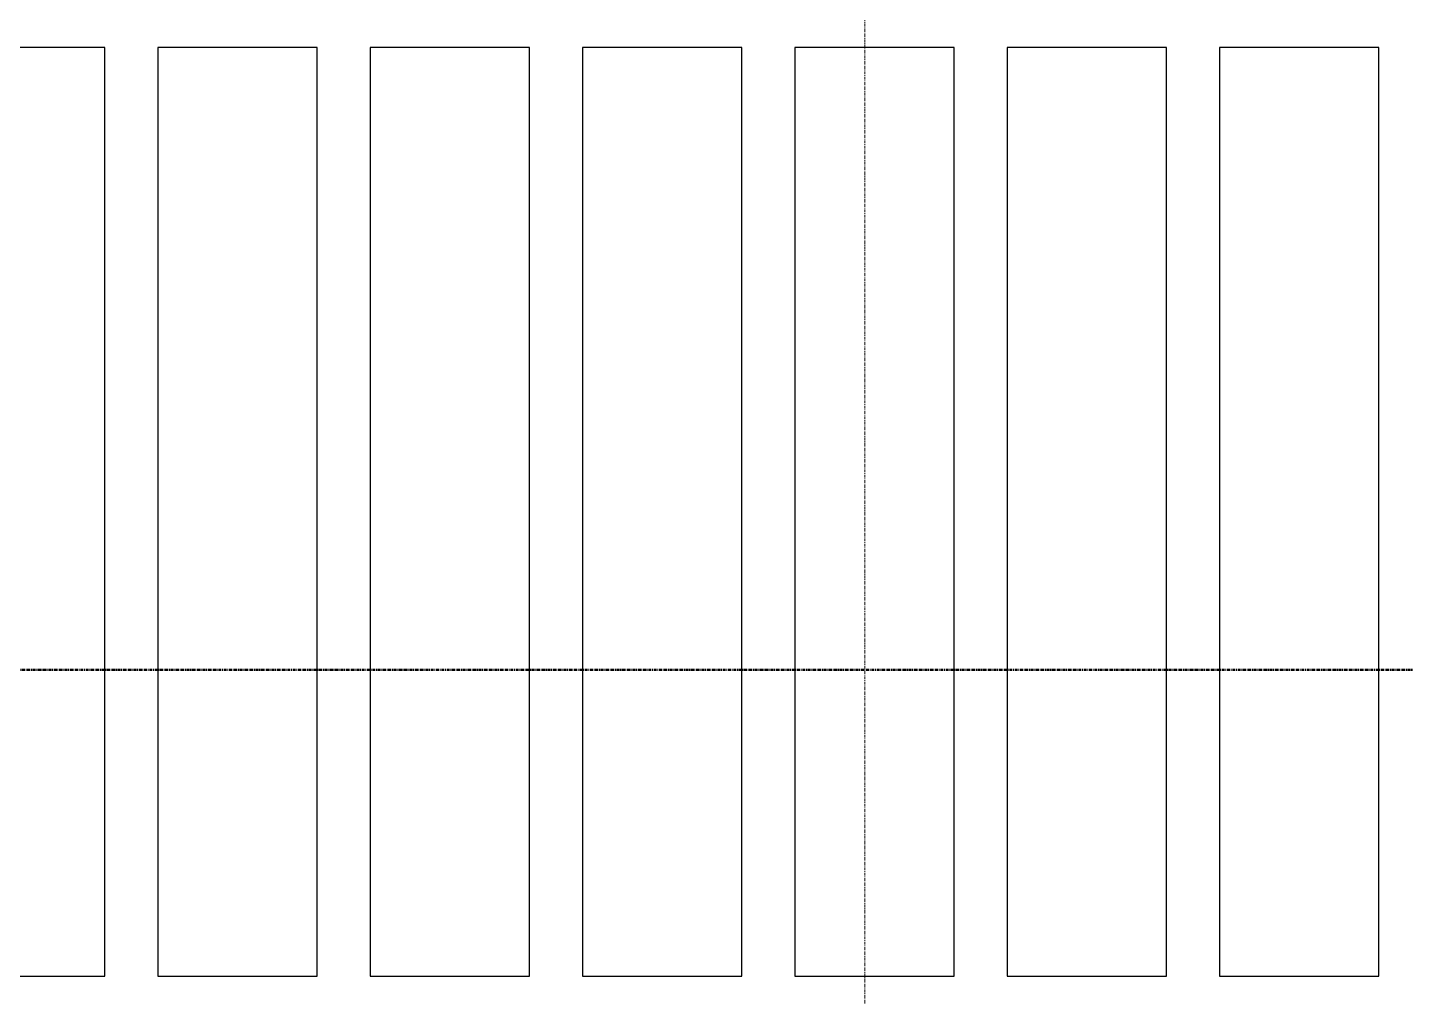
# Model space of a CAD drawing. Header units: millimetres. Extents: x -920231 to -841213, y -17301 to 22361.
# Drawn here: x -860260 to -857664, y -2204 to -378 of the extents above; entities that cross this region are included whole.
import ezdxf
from ezdxf.xclip import XClip

# ---------------------------------------------------------------- set-up
doc = ezdxf.new("R2010")
doc.units = ezdxf.units.MM
doc.header["$XCLIPFRAME"] = 0
doc.linetypes.add('DPA_Grid _ Level 100', pattern=[10, 5.5, -1.6, 1.3, -1.6])
doc.layers.add('000 - WIPEOUT', color=250, linetype='Continuous')
doc.layers.add('A11_ALU.SOLID SHEET', color=2, linetype='Continuous')
doc.layers.add('G-ANNO-SECL', color=3, linetype='Continuous', lineweight=9)
doc.layers.add('S-GRID', color=251, linetype='Continuous', lineweight=9)

# ---------------------------------------------------------------- blocks, each defined once
blk = doc.blocks.new('*U1411')
at = {"layer": 'S-GRID', "linetype": 'DPA_Grid _ Level 100'}
blk.add_line((11400, -20855.1), (11400, 16910.1), dxfattribs=at)
blk = doc.blocks.new('*U1937')
at = {"color": 3}
for points in [[(-875, -2050), (875, -2050), (875, -2350), (-875, -2350)], [(-875, -2450), (875, -2450), (875, -2750), (-875, -2750)], [(-875, -2850), (875, -2850), (875, -3150), (-875, -3150)], [(-875, -3250), (875, -3250), (875, -3550), (-875, -3550)], [(-875, -3650), (875, -3650), (875, -3950), (-875, -3950)], [(-875, -4050), (875, -4050), (875, -4350), (-875, -4350)], [(-875, -4450), (875, -4450), (875, -4750), (-875, -4750)]]:
    blk.add_wipeout(points, dxfattribs=at).dxf.layer = '000 - WIPEOUT'
at = {"layer": 'A11_ALU.SOLID SHEET', "color": 0, "linetype": 'ByBlock'}
for points in [[(-875, -2350), (875, -2350), (875, -2050), (-875, -2050)], [(-875, -2750), (875, -2750), (875, -2450), (-875, -2450)], [(-875, -3150), (875, -3150), (875, -2850), (-875, -2850)], [(-875, -3550), (875, -3550), (875, -3250), (-875, -3250)], [(-875, -3950), (875, -3950), (875, -3650), (-875, -3650)], [(-875, -4350), (875, -4350), (875, -4050), (-875, -4050)], [(-875, -4750), (875, -4750), (875, -4450), (-875, -4450)]]:
    blk.add_lwpolyline(points, close=True, dxfattribs=at)
blk = doc.blocks.new('*U1969')
at = {"layer": 'A11_ALU.SOLID SHEET', "linetype": 'ByBlock', "rotation": 90}
blk.add_blockref('*U1937', (-117782, -4869.5), dxfattribs=at)

msp = doc.modelspace()

# ---------------------------------------------------------------- block references
ref = msp.add_blockref('*U1969', (-744682.4, 3579))
XClip(ref).set_block_clipping_path([(-170955.001718735, -20880.0077451951), (-101425.4223389953, 14393.0014498747)])

# ---------------------------------------------------------------- next in the draw order: linework, layer by layer
at = {"layer": 'G-ANNO-SECL', "linetype": 'DPA_Grid _ Level 100', "lineweight": 50}
msp.add_line((-918400.4, -1588.3), (-844562.2, -1588.3), dxfattribs=at)

# ---------------------------------------------------------------- next in the draw order: block references
msp.add_blockref('*U1411', (-870082.4, 3579))

doc.saveas('drawing.dxf')
